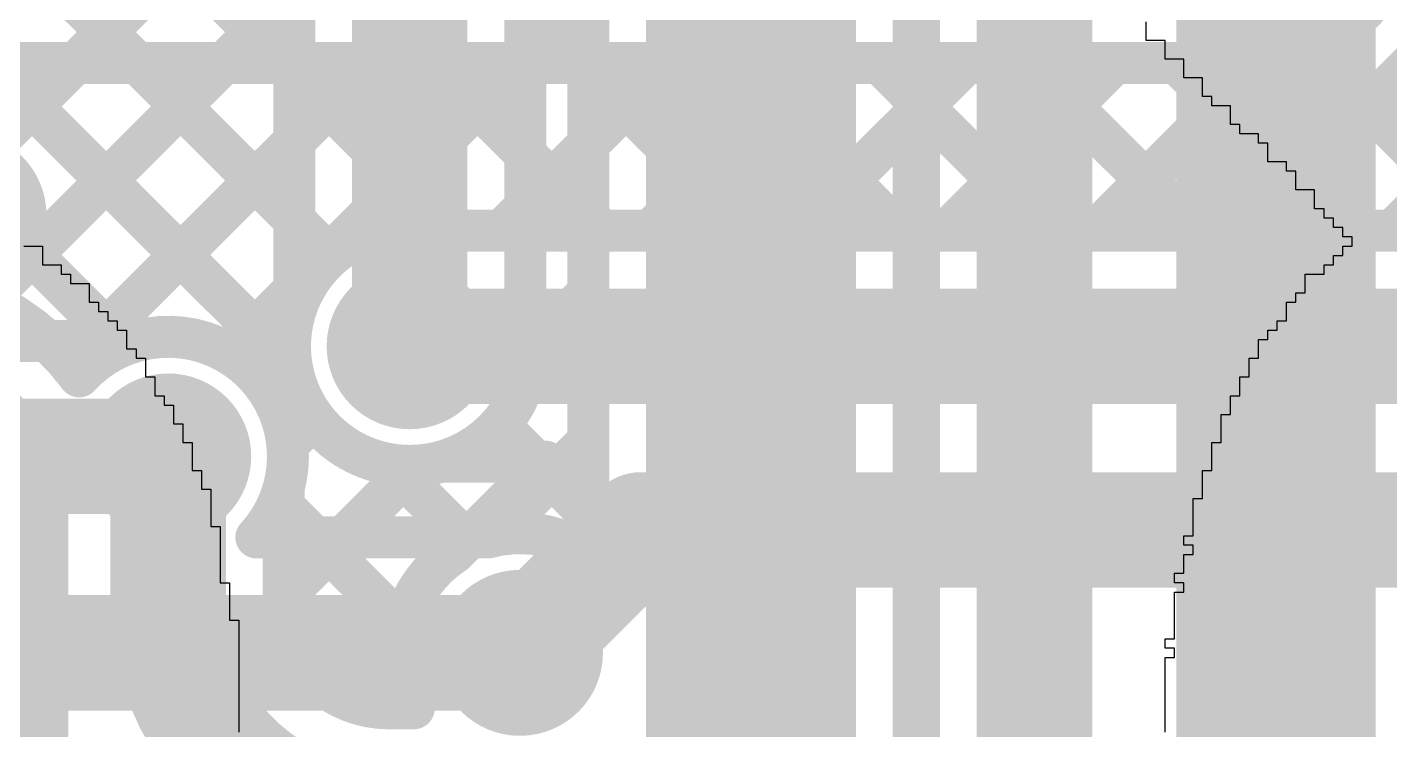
# Model space of a CAD drawing. Header units: millimetres. Extents: x 3.06 to 5.82, y 1.29 to 3.84.
# Drawn here: x 4.4822 to 4.7417, y 2.8369 to 2.9708 of the extents above; entities that cross this region are included whole.
import ezdxf

# ---------------------------------------------------------------- set-up
doc = ezdxf.new("R2010")
doc.units = ezdxf.units.MM
doc.header["$MEASUREMENT"] = 0
for name, color, linetype in [('BottomLayer', 5, 'Continuous'), ('BottomOverlay', 54, 'Continuous'), ('BottomSolder', 6, 'Continuous'), ('MultiLayer', 9, 'Continuous'), ('TopLayer', 1, 'Continuous'), ('TopSolder', 216, 'Continuous'), ('ViaHoleLayer', 16, 'Continuous')]:
    doc.layers.add(name, color=color, linetype=linetype)

msp = doc.modelspace()

# ---------------------------------------------------------------- linework, layer by layer
at = {"layer": 'BottomLayer'}
for points, const_width in [([(4.07485, 3.33563), (4.49948, 2.911)], 0.008), ([(4.209, 3.28633), (4.533, 2.96233)], 0.008), ([(4.15676, 3.282), (4.5325, 2.90627)], 0.008), ([(4.18505, 3.282), (4.533, 2.93405)], 0.008), ([(4.674, 2.43), (4.674, 3.099)], 0.022), ([(4.652, 2.43446), (4.652, 3.09297)], 0.008), ([(4.62, 2.544), (4.62, 3.058)], 0.04), ([(4.589, 2.87031), (4.589, 3.058)], 0.008), ([(4.651, 2.544), (4.651, 3.058)], 0.008), ([(4.555, 2.91), (4.555, 3.03534)], 0.022), ([(4.533, 2.91603), (4.533, 3.03534)], 0.008), ([(4.577, 2.91603), (4.577, 3.03534)], 0.008), ([(4.43835, 2.911), (4.533, 3.00565)], 0.008), ([(4.46663, 2.911), (4.533, 2.97737)], 0.008), ([(4.577, 2.9648), (4.589, 2.9768)], 0.008), ([(4.577, 2.9749), (4.589, 2.9629)], 0.008), ([(4.49492, 2.911), (4.533, 2.94908)], 0.008), ([(4.577, 2.93651), (4.589, 2.94851)], 0.008), ([(4.577, 2.94662), (4.589, 2.93462)], 0.008), ([(4.52075, 2.90855), (4.533, 2.9208)], 0.008), ([(4.577, 2.91833), (4.589, 2.90633)], 0.008), ([(4.57779, 2.90902), (4.589, 2.92023)], 0.008), ([(4.149, 2.911), (4.50297, 2.911)], 0.008), ([(4.149, 2.889), (4.509, 2.889)], 0.022), ([(4.5317, 2.89122), (4.53677, 2.89629)], 0.008), ([(4.57212, 2.89493), (4.589, 2.87805)], 0.008), ([(4.57085, 2.87379), (4.589, 2.89194)], 0.008), ([(4.54234, 2.87357), (4.55598, 2.88721)], 0.008), ([(4.55127, 2.8875), (4.5652, 2.87357)], 0.008), ([(4.53011, 2.88037), (4.53691, 2.87357)], 0.008), ([(4.5258, 2.87357), (4.56997, 2.87357)], 0.008), ([(4.14857, 2.85157), (4.576, 2.85157)], 0.022)]:
    msp.add_lwpolyline(points, dxfattribs=dict(at, const_width=const_width))
for points, const_width in [([(4.575, 2.9648, 1), (4.579, 2.9648, 1)], 0.004), ([(4.587, 2.9629, 1), (4.591, 2.9629, 1)], 0.004), ([(4.531, 2.96233, 1), (4.535, 2.96233, 1)], 0.004), ([(4.531, 2.94908, 1), (4.535, 2.94908, 1)], 0.004), ([(4.587, 2.94851, 1), (4.591, 2.94851, 1)], 0.004), ([(4.575, 2.94662, 1), (4.579, 2.94662, 1)], 0.004), ([(4.575, 2.93651, 1), (4.579, 2.93651, 1)], 0.004), ([(4.531, 2.93405, 1), (4.535, 2.93405, 1)], 0.004), ([(4.587, 2.93462, 1), (4.591, 2.93462, 1)], 0.004), ([(4.531, 2.9208, 1), (4.535, 2.9208, 1)], 0.004), ([(4.575, 2.91833, 1), (4.579, 2.91833, 1)], 0.004), ([(4.587, 2.92023, 1), (4.591, 2.92023, 1)], 0.004), ([(4.531, 2.91603, 1), (4.535, 2.91603, 1)], 0.004), ([(4.531, 2.91603, 1), (4.535, 2.91603, 1)], 0.004), ([(4.54909, 2.91, 1), (4.56091, 2.91, 1)], 0.01181), ([(4.5495, 2.91, 1), (4.5605, 2.91, 1)], 0.011), ([(4.575, 2.91603, 1), (4.579, 2.91603, 1)], 0.004), ([(4.575, 2.91603, 1), (4.579, 2.91603, 1)], 0.004), ([(4.49292, 2.911, 1), (4.49692, 2.911, 1)], 0.004), ([(4.49748, 2.911, 1), (4.50148, 2.911, 1)], 0.004), ([(4.50097, 2.911, 1), (4.50497, 2.911, 1)], 0.004), ([(4.50097, 2.911, 1), (4.50497, 2.911, 1)], 0.004), ([(4.51875, 2.90855, 1), (4.52275, 2.90855, 1)], 0.004), ([(4.57579, 2.90902, 1), (4.57979, 2.90902, 1)], 0.004), ([(4.57581, 2.91, 1), (4.57981, 2.91, 1)], 0.004), ([(4.57581, 2.91, 1), (4.57981, 2.91, 1)], 0.004), ([(4.5305, 2.90627, 1), (4.5345, 2.90627, 1)], 0.004), ([(4.587, 2.90633, 1), (4.591, 2.90633, 1)], 0.004), ([(4.50309, 2.889, 1), (4.51491, 2.889, 1)], 0.01181), ([(4.5035, 2.889, 1), (4.5145, 2.889, 1)], 0.011), ([(4.53477, 2.89629, 1), (4.53877, 2.89629, 1)], 0.004), ([(4.57012, 2.89493, 1), (4.57412, 2.89493, 1)], 0.004), ([(4.5297, 2.89122, 1), (4.5337, 2.89122, 1)], 0.004), ([(4.587, 2.89194, 1), (4.591, 2.89194, 1)], 0.004), ([(4.52981, 2.889, 1), (4.53381, 2.889, 1)], 0.004), ([(4.52981, 2.889, 1), (4.53381, 2.889, 1)], 0.004), ([(4.54927, 2.8875, 1), (4.55327, 2.8875, 1)], 0.004), ([(4.55398, 2.88721, 1), (4.55798, 2.88721, 1)], 0.004), ([(4.52811, 2.88037, 1), (4.53211, 2.88037, 1)], 0.004), ([(4.587, 2.87805, 1), (4.591, 2.87805, 1)], 0.004), ([(4.5238, 2.87357, 1), (4.5278, 2.87357, 1)], 0.004), ([(4.5238, 2.87357, 1), (4.5278, 2.87357, 1)], 0.004), ([(4.53491, 2.87357, 1), (4.53891, 2.87357, 1)], 0.004), ([(4.54034, 2.87357, 1), (4.54434, 2.87357, 1)], 0.004), ([(4.5632, 2.87357, 1), (4.5672, 2.87357, 1)], 0.004), ([(4.56797, 2.87357, 1), (4.57197, 2.87357, 1)], 0.004), ([(4.56797, 2.87357, 1), (4.57197, 2.87357, 1)], 0.004), ([(4.56885, 2.87379, 1), (4.57285, 2.87379, 1)], 0.004), ([(4.587, 2.87031, 1), (4.591, 2.87031, 1)], 0.004), ([(4.587, 2.87031, 1), (4.591, 2.87031, 1)], 0.004), ([(4.57009, 2.85157, 1), (4.58191, 2.85157, 1)], 0.01181), ([(4.5705, 2.85157, 1), (4.5815, 2.85157, 1)], 0.011)]:
    msp.add_lwpolyline(points, format="xyb", close=True, dxfattribs=dict(at, const_width=const_width))
at = {"layer": 'BottomLayer', "const_width": 0.008}
for points in [[(4.57781, 2.91, -1.143538), (4.533, 2.91603)], [(4.577, 2.91603, -0.066963), (4.57781, 2.91)], [(4.50297, 2.911, -0.494904), (4.53181, 2.889)], [(4.53181, 2.889, -0.18792), (4.5258, 2.87357)], [(4.56997, 2.87357, -0.222003), (4.589, 2.87031)]]:
    msp.add_lwpolyline(points, format="xyb", dxfattribs=at)
at = {"layer": 'BottomLayer'}
msp.add_solid([(4.701, 2.036), (4.739, 2.036), (4.701, 3.474), (4.739, 3.474)], dxfattribs=at)
at = {"layer": 'BottomOverlay'}
for p, q in [((4.6953, 2.97007), (4.6953, 2.97185)), ((4.6953, 2.96828), (4.6953, 2.97007)), ((4.69887, 2.96828), (4.6953, 2.96828)), ((4.69887, 2.9665), (4.69887, 2.96828)), ((4.69887, 2.96472), (4.69887, 2.9665)), ((4.70243, 2.96472), (4.69887, 2.96472)), ((4.70243, 2.96294), (4.70243, 2.96472)), ((4.70243, 2.96116), (4.70243, 2.96294)), ((4.70599, 2.96116), (4.70243, 2.96116)), ((4.70599, 2.95938), (4.70599, 2.96116)), ((4.70599, 2.95759), (4.70599, 2.95938)), ((4.70778, 2.95759), (4.70599, 2.95759)), ((4.70778, 2.95581), (4.70778, 2.95759)), ((4.71134, 2.95581), (4.70778, 2.95581)), ((4.71134, 2.95403), (4.71134, 2.95581)), ((4.71134, 2.95225), (4.71134, 2.95403)), ((4.71312, 2.95225), (4.71134, 2.95225)), ((4.71312, 2.95047), (4.71312, 2.95225)), ((4.71668, 2.95047), (4.71312, 2.95047)), ((4.71668, 2.94869), (4.71668, 2.95047)), ((4.71847, 2.94869), (4.71668, 2.94869)), ((4.71847, 2.9469), (4.71847, 2.94869)), ((4.71847, 2.94512), (4.71847, 2.9469)), ((4.72203, 2.94512), (4.71847, 2.94512)), ((4.72203, 2.94334), (4.72203, 2.94512)), ((4.72381, 2.94334), (4.72203, 2.94334)), ((4.72381, 2.94156), (4.72381, 2.94334)), ((4.72381, 2.93978), (4.72381, 2.94156)), ((4.72737, 2.93978), (4.72381, 2.93978)), ((4.72737, 2.938), (4.72737, 2.93978)), ((4.72737, 2.93621), (4.72737, 2.938)), ((4.72916, 2.93621), (4.72737, 2.93621)), ((4.72916, 2.93443), (4.72916, 2.93621)), ((4.73094, 2.93443), (4.72916, 2.93443)), ((4.73094, 2.93265), (4.73094, 2.93443)), ((4.73272, 2.93265), (4.73094, 2.93265)), ((4.73272, 2.93087), (4.73272, 2.93265)), ((4.7345, 2.93087), (4.73272, 2.93087)), ((4.7345, 2.92909), (4.7345, 2.93087)), ((4.4815, 2.92909), (4.48506, 2.92909)), ((4.48506, 2.92909), (4.48506, 2.9273)), ((4.73272, 2.9273), (4.73272, 2.92909)), ((4.73272, 2.92909), (4.7345, 2.92909)), ((4.48506, 2.9273), (4.48506, 2.92552)), ((4.48506, 2.92552), (4.48862, 2.92552)), ((4.48862, 2.92552), (4.48862, 2.92374)), ((4.72916, 2.92374), (4.72916, 2.92552)), ((4.72916, 2.92552), (4.73094, 2.92552)), ((4.73094, 2.92552), (4.73094, 2.9273)), ((4.73094, 2.9273), (4.73272, 2.9273)), ((4.48862, 2.92374), (4.4904, 2.92374)), ((4.4904, 2.92374), (4.4904, 2.92196)), ((4.72559, 2.92196), (4.72559, 2.92374)), ((4.72559, 2.92374), (4.72916, 2.92374)), ((4.4904, 2.92196), (4.49397, 2.92196)), ((4.49397, 2.92196), (4.49397, 2.92018)), ((4.49397, 2.92018), (4.49397, 2.9184)), ((4.72381, 2.9184), (4.72381, 2.92018)), ((4.72381, 2.92018), (4.72559, 2.92018)), ((4.72559, 2.92018), (4.72559, 2.92196)), ((4.49397, 2.9184), (4.49575, 2.9184)), ((4.49575, 2.9184), (4.49575, 2.91661)), ((4.72203, 2.91661), (4.72203, 2.9184)), ((4.72203, 2.9184), (4.72381, 2.9184)), ((4.49575, 2.91661), (4.49753, 2.91661)), ((4.49753, 2.91661), (4.49753, 2.91483)), ((4.49753, 2.91483), (4.49931, 2.91483)), ((4.49931, 2.91483), (4.49931, 2.91305)), ((4.72025, 2.91305), (4.72025, 2.91483)), ((4.72025, 2.91483), (4.72203, 2.91483)), ((4.72203, 2.91483), (4.72203, 2.91661)), ((4.49931, 2.91305), (4.50109, 2.91305)), ((4.50109, 2.91305), (4.50109, 2.91127)), ((4.71847, 2.91127), (4.71847, 2.91305)), ((4.71847, 2.91305), (4.72025, 2.91305)), ((4.50109, 2.91127), (4.50109, 2.90949)), ((4.50109, 2.90949), (4.50288, 2.90949)), ((4.50288, 2.90949), (4.50288, 2.90771)), ((4.71668, 2.90949), (4.71668, 2.91127)), ((4.71668, 2.91127), (4.71847, 2.91127)), ((4.71668, 2.90771), (4.71668, 2.90949)), ((4.50288, 2.90771), (4.50466, 2.90771)), ((4.50466, 2.90771), (4.50466, 2.90592)), ((4.7149, 2.90592), (4.7149, 2.90771)), ((4.7149, 2.90771), (4.71668, 2.90771)), ((4.50466, 2.90592), (4.50466, 2.90414)), ((4.50466, 2.90414), (4.50644, 2.90414)), ((4.50644, 2.90414), (4.50644, 2.90236)), ((4.71312, 2.90236), (4.71312, 2.90414)), ((4.71312, 2.90414), (4.7149, 2.90414)), ((4.7149, 2.90414), (4.7149, 2.90592)), ((4.50644, 2.90236), (4.50644, 2.90058)), ((4.71312, 2.90058), (4.71312, 2.90236)), ((4.50644, 2.90058), (4.50822, 2.90058)), ((4.50822, 2.90058), (4.50822, 2.8988)), ((4.71134, 2.8988), (4.71134, 2.90058)), ((4.71134, 2.90058), (4.71312, 2.90058)), ((4.50822, 2.8988), (4.51, 2.8988)), ((4.51, 2.8988), (4.51, 2.89702)), ((4.51, 2.89702), (4.51, 2.89523)), ((4.70956, 2.89523), (4.70956, 2.89702)), ((4.70956, 2.89702), (4.71134, 2.89702)), ((4.71134, 2.89702), (4.71134, 2.8988)), ((4.51, 2.89523), (4.51179, 2.89523)), ((4.51179, 2.89523), (4.51179, 2.89345)), ((4.70956, 2.89345), (4.70956, 2.89523)), ((4.51179, 2.89345), (4.51179, 2.89167)), ((4.51179, 2.89167), (4.51357, 2.89167)), ((4.51357, 2.89167), (4.51357, 2.88989)), ((4.70778, 2.88989), (4.70778, 2.89167)), ((4.70778, 2.89167), (4.70956, 2.89167)), ((4.70956, 2.89167), (4.70956, 2.89345)), ((4.51357, 2.88989), (4.51357, 2.88811)), ((4.70778, 2.88811), (4.70778, 2.88989)), ((4.51357, 2.88811), (4.51357, 2.88633)), ((4.51357, 2.88633), (4.51535, 2.88633)), ((4.51535, 2.88633), (4.51535, 2.88454)), ((4.70599, 2.88454), (4.70599, 2.88633)), ((4.70599, 2.88633), (4.70778, 2.88633)), ((4.70778, 2.88633), (4.70778, 2.88811)), ((4.51535, 2.88454), (4.51535, 2.88276)), ((4.70599, 2.88276), (4.70599, 2.88454)), ((4.51535, 2.88276), (4.51713, 2.88276)), ((4.51713, 2.88276), (4.51713, 2.88098)), ((4.51713, 2.88098), (4.51713, 2.8792)), ((4.70421, 2.8792), (4.70421, 2.88098)), ((4.70421, 2.88098), (4.70599, 2.88098)), ((4.70599, 2.88098), (4.70599, 2.88276)), ((4.51713, 2.8792), (4.51713, 2.87742)), ((4.70421, 2.87742), (4.70421, 2.8792)), ((4.51713, 2.87742), (4.51713, 2.87563)), ((4.51713, 2.87563), (4.51891, 2.87563)), ((4.51891, 2.87563), (4.51891, 2.87385)), ((4.70421, 2.87563), (4.70421, 2.87742)), ((4.70421, 2.87385), (4.70421, 2.87563)), ((4.51891, 2.87385), (4.51891, 2.87207)), ((4.70243, 2.87207), (4.70243, 2.87385)), ((4.70243, 2.87385), (4.70421, 2.87385)), ((4.51891, 2.87207), (4.51891, 2.87029)), ((4.70421, 2.87207), (4.70243, 2.87207)), ((4.70421, 2.87029), (4.70421, 2.87207)), ((4.51891, 2.87029), (4.51891, 2.86851)), ((4.51891, 2.86851), (4.51891, 2.86673)), ((4.70243, 2.86851), (4.70243, 2.87029)), ((4.70243, 2.87029), (4.70421, 2.87029)), ((4.70243, 2.86673), (4.70243, 2.86851)), ((4.51891, 2.86673), (4.51891, 2.86494)), ((4.70065, 2.86494), (4.70065, 2.86673)), ((4.70065, 2.86673), (4.70243, 2.86673)), ((4.51891, 2.86494), (4.52069, 2.86494)), ((4.52069, 2.86494), (4.52069, 2.86316)), ((4.52069, 2.86316), (4.52069, 2.86138)), ((4.70243, 2.86494), (4.70065, 2.86494)), ((4.70065, 2.86138), (4.70065, 2.86316)), ((4.70065, 2.86316), (4.70243, 2.86316)), ((4.70243, 2.86316), (4.70243, 2.86494)), ((4.52069, 2.86138), (4.52069, 2.8596)), ((4.70065, 2.8596), (4.70065, 2.86138)), ((4.52069, 2.8596), (4.52069, 2.85782)), ((4.52069, 2.85782), (4.52248, 2.85782)), ((4.52248, 2.85782), (4.52248, 2.85604)), ((4.70065, 2.85782), (4.70065, 2.8596)), ((4.70065, 2.85604), (4.70065, 2.85782)), ((4.52248, 2.85604), (4.52248, 2.85425)), ((4.70065, 2.85425), (4.70065, 2.85604)), ((4.52248, 2.85425), (4.52248, 2.85247)), ((4.52248, 2.85247), (4.52248, 2.85069)), ((4.69887, 2.85247), (4.69887, 2.85425)), ((4.69887, 2.85425), (4.70065, 2.85425)), ((4.70065, 2.85247), (4.69887, 2.85247)), ((4.70065, 2.85069), (4.70065, 2.85247)), ((4.52248, 2.85069), (4.52248, 2.84891)), ((4.69887, 2.84891), (4.69887, 2.85069)), ((4.69887, 2.85069), (4.70065, 2.85069)), ((4.52248, 2.84891), (4.52248, 2.84713)), ((4.52248, 2.84713), (4.52248, 2.84535)), ((4.69887, 2.84713), (4.69887, 2.84891)), ((4.69887, 2.84535), (4.69887, 2.84713)), ((4.52248, 2.84535), (4.52248, 2.84356)), ((4.69887, 2.84356), (4.69887, 2.84535)), ((4.52248, 2.84356), (4.52248, 2.84178)), ((4.69887, 2.84178), (4.69887, 2.84356)), ((4.52248, 2.84178), (4.52248, 2.84)), ((4.52248, 2.84), (4.52248, 2.83822)), ((4.69887, 2.84), (4.69887, 2.84178)), ((4.69887, 2.83822), (4.69887, 2.84)), ((4.52248, 2.83822), (4.52248, 2.83644)), ((4.69887, 2.83644), (4.69887, 2.83822))]:
    msp.add_line(p, q, dxfattribs=at)
at = {"layer": 'BottomSolder', "const_width": 0.01581}
for points in [[(4.46209, 2.935, 1), (4.47791, 2.935, 1)], [(4.54709, 2.91, 1), (4.56291, 2.91, 1)], [(4.50109, 2.889, 1), (4.51691, 2.889, 1)], [(4.56809, 2.85157, 1), (4.58391, 2.85157, 1)]]:
    msp.add_lwpolyline(points, format="xyb", close=True, dxfattribs=at)
at = {"layer": 'MultiLayer', "const_width": 0.01181}
for points in [[(4.54909, 2.91, 1), (4.56091, 2.91, 1)], [(4.50309, 2.889, 1), (4.51491, 2.889, 1)], [(4.57009, 2.85157, 1), (4.58191, 2.85157, 1)]]:
    msp.add_lwpolyline(points, format="xyb", close=True, dxfattribs=at)
at = {"layer": 'TopLayer'}
for points, const_width in [([(4.71391, 2.932), (4.83063, 3.04872)], 0.008), ([(4.71391, 2.932), (4.83063, 3.04872)], 0.008), ([(4.74219, 2.932), (4.83063, 3.02044)], 0.008), ([(4.72663, 2.96669), (4.76132, 2.932)], 0.008), ([(4.44411, 2.964), (4.534, 2.964)], 0.008), ([(4.44648, 2.964), (4.50037, 2.91011)], 0.008), ([(4.45035, 2.923), (4.49135, 2.964)], 0.008), ([(4.47436, 2.91873), (4.51963, 2.964)], 0.008), ([(4.47476, 2.964), (4.5325, 2.90627)], 0.008), ([(4.49035, 2.90643), (4.54792, 2.964)], 0.008), ([(4.50305, 2.964), (4.53993, 2.92712)], 0.008), ([(4.52075, 2.90855), (4.5762, 2.964)], 0.008), ([(4.53133, 2.964), (4.56333, 2.932)], 0.008), ([(4.534, 2.964), (4.714, 2.964)], 0.008), ([(4.55962, 2.964), (4.59162, 2.932)], 0.008), ([(4.57249, 2.932), (4.60449, 2.964)], 0.008), ([(4.5879, 2.964), (4.6199, 2.932)], 0.008), ([(4.60077, 2.932), (4.63277, 2.964)], 0.008), ([(4.61619, 2.964), (4.64819, 2.932)], 0.008), ([(4.62906, 2.932), (4.66106, 2.964)], 0.008), ([(4.64447, 2.964), (4.67647, 2.932)], 0.008), ([(4.65734, 2.932), (4.68934, 2.964)], 0.008), ([(4.67275, 2.964), (4.70475, 2.932)], 0.008), ([(4.68562, 2.932), (4.71787, 2.96424)], 0.008), ([(4.70104, 2.964), (4.73304, 2.932)], 0.008), ([(4.56103, 2.932), (4.83063, 2.932)], 0.008), ([(4.555, 2.91), (4.87571, 2.91)], 0.022), ([(4.509, 2.861), (4.509, 2.889)], 0.022), ([(4.5317, 2.89122), (4.53677, 2.89629)], 0.008), ([(4.531, 2.86223), (4.55598, 2.88721)], 0.008), ([(4.55127, 2.8875), (4.56583, 2.87294)], 0.008), ([(4.56103, 2.888), (4.58089, 2.888)], 0.008), ([(4.56361, 2.87072), (4.58089, 2.888)], 0.008), ([(4.479, 2.82998), (4.479, 2.877)], 0.022), ([(4.531, 2.861), (4.531, 2.88297)], 0.008), ([(4.576, 2.852), (4.599, 2.875)], 0.022), ([(4.599, 2.875), (4.771, 2.875)], 0.022), ([(4.531, 2.87948), (4.55377, 2.8567)], 0.008), ([(4.576, 2.85181), (4.576, 2.852)], 0.022), ([(4.54083, 2.84378), (4.55378, 2.85672)], 0.008), ([(4.551, 2.841), (4.55578, 2.841)], 0.008)]:
    msp.add_lwpolyline(points, dxfattribs=dict(at, const_width=const_width))
for points, const_width in [([(4.745, 2.995, -0.414214), (4.714, 2.964)], 0.008), ([(4.56103, 2.888, -1.310882), (4.56103, 2.932)], 0.008), ([(4.455, 2.923, -0.238466), (4.49205, 2.90426)], 0.008), ([(4.49205, 2.90426, -0.687256), (4.53181, 2.889)], 0.008), ([(4.455, 2.901, -0.414214), (4.479, 2.877)], 0.022), ([(4.53181, 2.889, -0.066963), (4.531, 2.88297)], 0.008), ([(4.55578, 2.841, -0.387303), (4.56361, 2.87072)], 0.008), ([(4.551, 2.819, -0.414214), (4.509, 2.861)], 0.022), ([(4.551, 2.841, -0.414214), (4.531, 2.861)], 0.008), ([(4.52698, 2.782, -0.414214), (4.479, 2.82998)], 0.022)]:
    msp.add_lwpolyline(points, format="xyb", dxfattribs=dict(at, const_width=const_width))
for points, const_width in [([(4.72463, 2.96669, 1), (4.72863, 2.96669, 1)], 0.004), ([(4.48935, 2.964, 1), (4.49335, 2.964, 1)], 0.004), ([(4.50105, 2.964, 1), (4.50505, 2.964, 1)], 0.004), ([(4.51763, 2.964, 1), (4.52163, 2.964, 1)], 0.004), ([(4.52933, 2.964, 1), (4.53333, 2.964, 1)], 0.004), ([(4.532, 2.964, 1), (4.536, 2.964, 1)], 0.004), ([(4.532, 2.964, 1), (4.536, 2.964, 1)], 0.004), ([(4.54592, 2.964, 1), (4.54992, 2.964, 1)], 0.004), ([(4.55762, 2.964, 1), (4.56162, 2.964, 1)], 0.004), ([(4.5742, 2.964, 1), (4.5782, 2.964, 1)], 0.004), ([(4.5859, 2.964, 1), (4.5899, 2.964, 1)], 0.004), ([(4.60249, 2.964, 1), (4.60649, 2.964, 1)], 0.004), ([(4.61419, 2.964, 1), (4.61819, 2.964, 1)], 0.004), ([(4.63077, 2.964, 1), (4.63477, 2.964, 1)], 0.004), ([(4.64247, 2.964, 1), (4.64647, 2.964, 1)], 0.004), ([(4.65906, 2.964, 1), (4.66306, 2.964, 1)], 0.004), ([(4.67075, 2.964, 1), (4.67475, 2.964, 1)], 0.004), ([(4.68734, 2.964, 1), (4.69134, 2.964, 1)], 0.004), ([(4.69904, 2.964, 1), (4.70304, 2.964, 1)], 0.004), ([(4.712, 2.964, 1), (4.716, 2.964, 1)], 0.004), ([(4.712, 2.964, 1), (4.716, 2.964, 1)], 0.004), ([(4.71587, 2.96424, 1), (4.71987, 2.96424, 1)], 0.004), ([(4.55903, 2.932, 1), (4.56303, 2.932, 1)], 0.004), ([(4.55903, 2.932, 1), (4.56303, 2.932, 1)], 0.004), ([(4.56133, 2.932, 1), (4.56533, 2.932, 1)], 0.004), ([(4.57049, 2.932, 1), (4.57449, 2.932, 1)], 0.004), ([(4.58962, 2.932, 1), (4.59362, 2.932, 1)], 0.004), ([(4.59877, 2.932, 1), (4.60277, 2.932, 1)], 0.004), ([(4.6179, 2.932, 1), (4.6219, 2.932, 1)], 0.004), ([(4.62706, 2.932, 1), (4.63106, 2.932, 1)], 0.004), ([(4.64619, 2.932, 1), (4.65019, 2.932, 1)], 0.004), ([(4.65534, 2.932, 1), (4.65934, 2.932, 1)], 0.004), ([(4.67447, 2.932, 1), (4.67847, 2.932, 1)], 0.004), ([(4.68362, 2.932, 1), (4.68762, 2.932, 1)], 0.004), ([(4.70275, 2.932, 1), (4.70675, 2.932, 1)], 0.004), ([(4.71191, 2.932, 1), (4.71591, 2.932, 1)], 0.004), ([(4.71191, 2.932, 1), (4.71591, 2.932, 1)], 0.004), ([(4.73104, 2.932, 1), (4.73504, 2.932, 1)], 0.004), ([(4.74019, 2.932, 1), (4.74419, 2.932, 1)], 0.004), ([(4.53793, 2.92712, 1), (4.54193, 2.92712, 1)], 0.004), ([(4.54909, 2.91, 1), (4.56091, 2.91, 1)], 0.01181), ([(4.5495, 2.91, 1), (4.5605, 2.91, 1)], 0.011), ([(4.49837, 2.91011, 1), (4.50237, 2.91011, 1)], 0.004), ([(4.51875, 2.90855, 1), (4.52275, 2.90855, 1)], 0.004), ([(4.48835, 2.90643, 1), (4.49235, 2.90643, 1)], 0.004), ([(4.5305, 2.90627, 1), (4.5345, 2.90627, 1)], 0.004), ([(4.49005, 2.90426, 1), (4.49405, 2.90426, 1)], 0.004), ([(4.49005, 2.90426, 1), (4.49405, 2.90426, 1)], 0.004), ([(4.50309, 2.889, 1), (4.51491, 2.889, 1)], 0.01181), ([(4.5035, 2.889, 1), (4.5145, 2.889, 1)], 0.011), ([(4.53477, 2.89629, 1), (4.53877, 2.89629, 1)], 0.004), ([(4.5297, 2.89122, 1), (4.5337, 2.89122, 1)], 0.004), ([(4.52981, 2.889, 1), (4.53381, 2.889, 1)], 0.004), ([(4.52981, 2.889, 1), (4.53381, 2.889, 1)], 0.004), ([(4.54927, 2.8875, 1), (4.55327, 2.8875, 1)], 0.004), ([(4.55398, 2.88721, 1), (4.55798, 2.88721, 1)], 0.004), ([(4.55903, 2.888, 1), (4.56303, 2.888, 1)], 0.004), ([(4.55903, 2.888, 1), (4.56303, 2.888, 1)], 0.004), ([(4.57889, 2.888, 1), (4.58289, 2.888, 1)], 0.004), ([(4.57889, 2.888, 1), (4.58289, 2.888, 1)], 0.004), ([(4.4735, 2.877, 1), (4.4845, 2.877, 1)], 0.011), ([(4.4735, 2.877, 1), (4.4845, 2.877, 1)], 0.011), ([(4.529, 2.88297, 1), (4.533, 2.88297, 1)], 0.004), ([(4.529, 2.88297, 1), (4.533, 2.88297, 1)], 0.004), ([(4.5935, 2.875, 1), (4.6045, 2.875, 1)], 0.011), ([(4.5935, 2.875, 1), (4.6045, 2.875, 1)], 0.011), ([(4.529, 2.87948, 1), (4.533, 2.87948, 1)], 0.004), ([(4.56383, 2.87294, 1), (4.56783, 2.87294, 1)], 0.004), ([(4.56161, 2.87072, 1), (4.56561, 2.87072, 1)], 0.004), ([(4.56161, 2.87072, 1), (4.56561, 2.87072, 1)], 0.004), ([(4.5035, 2.861, 1), (4.5145, 2.861, 1)], 0.011), ([(4.5035, 2.861, 1), (4.5145, 2.861, 1)], 0.011), ([(4.529, 2.86223, 1), (4.533, 2.86223, 1)], 0.004), ([(4.529, 2.861, 1), (4.533, 2.861, 1)], 0.004), ([(4.529, 2.861, 1), (4.533, 2.861, 1)], 0.004), ([(4.57009, 2.85157, 1), (4.58191, 2.85157, 1)], 0.01181), ([(4.5705, 2.852, 1), (4.5815, 2.852, 1)], 0.011), ([(4.5705, 2.852, 1), (4.5815, 2.852, 1)], 0.011), ([(4.5705, 2.85181, 1), (4.5815, 2.85181, 1)], 0.011), ([(4.55177, 2.8567, 1), (4.55577, 2.8567, 1)], 0.004), ([(4.55178, 2.85672, 1), (4.55578, 2.85672, 1)], 0.004), ([(4.53883, 2.84378, 1), (4.54283, 2.84378, 1)], 0.004), ([(4.549, 2.841, 1), (4.553, 2.841, 1)], 0.004), ([(4.549, 2.841, 1), (4.553, 2.841, 1)], 0.004), ([(4.55378, 2.841, 1), (4.55778, 2.841, 1)], 0.004), ([(4.55378, 2.841, 1), (4.55778, 2.841, 1)], 0.004), ([(4.4735, 2.82998, 1), (4.4845, 2.82998, 1)], 0.011), ([(4.4735, 2.82998, 1), (4.4845, 2.82998, 1)], 0.011)]:
    msp.add_lwpolyline(points, format="xyb", close=True, dxfattribs=dict(at, const_width=const_width))
at = {"layer": 'TopSolder', "const_width": 0.01581}
for points in [[(4.46209, 2.935, 1), (4.47791, 2.935, 1)], [(4.54709, 2.91, 1), (4.56291, 2.91, 1)], [(4.50109, 2.889, 1), (4.51691, 2.889, 1)], [(4.56809, 2.85157, 1), (4.58391, 2.85157, 1)]]:
    msp.add_lwpolyline(points, format="xyb", close=True, dxfattribs=at)
at = {"layer": 'ViaHoleLayer', "const_width": 0.00787}
for points in [[(4.55106, 2.91, 1), (4.55894, 2.91, 1)], [(4.50506, 2.889, 1), (4.51294, 2.889, 1)], [(4.57206, 2.85157, 1), (4.57994, 2.85157, 1)]]:
    msp.add_lwpolyline(points, format="xyb", close=True, dxfattribs=at)

doc.saveas('drawing.dxf')
